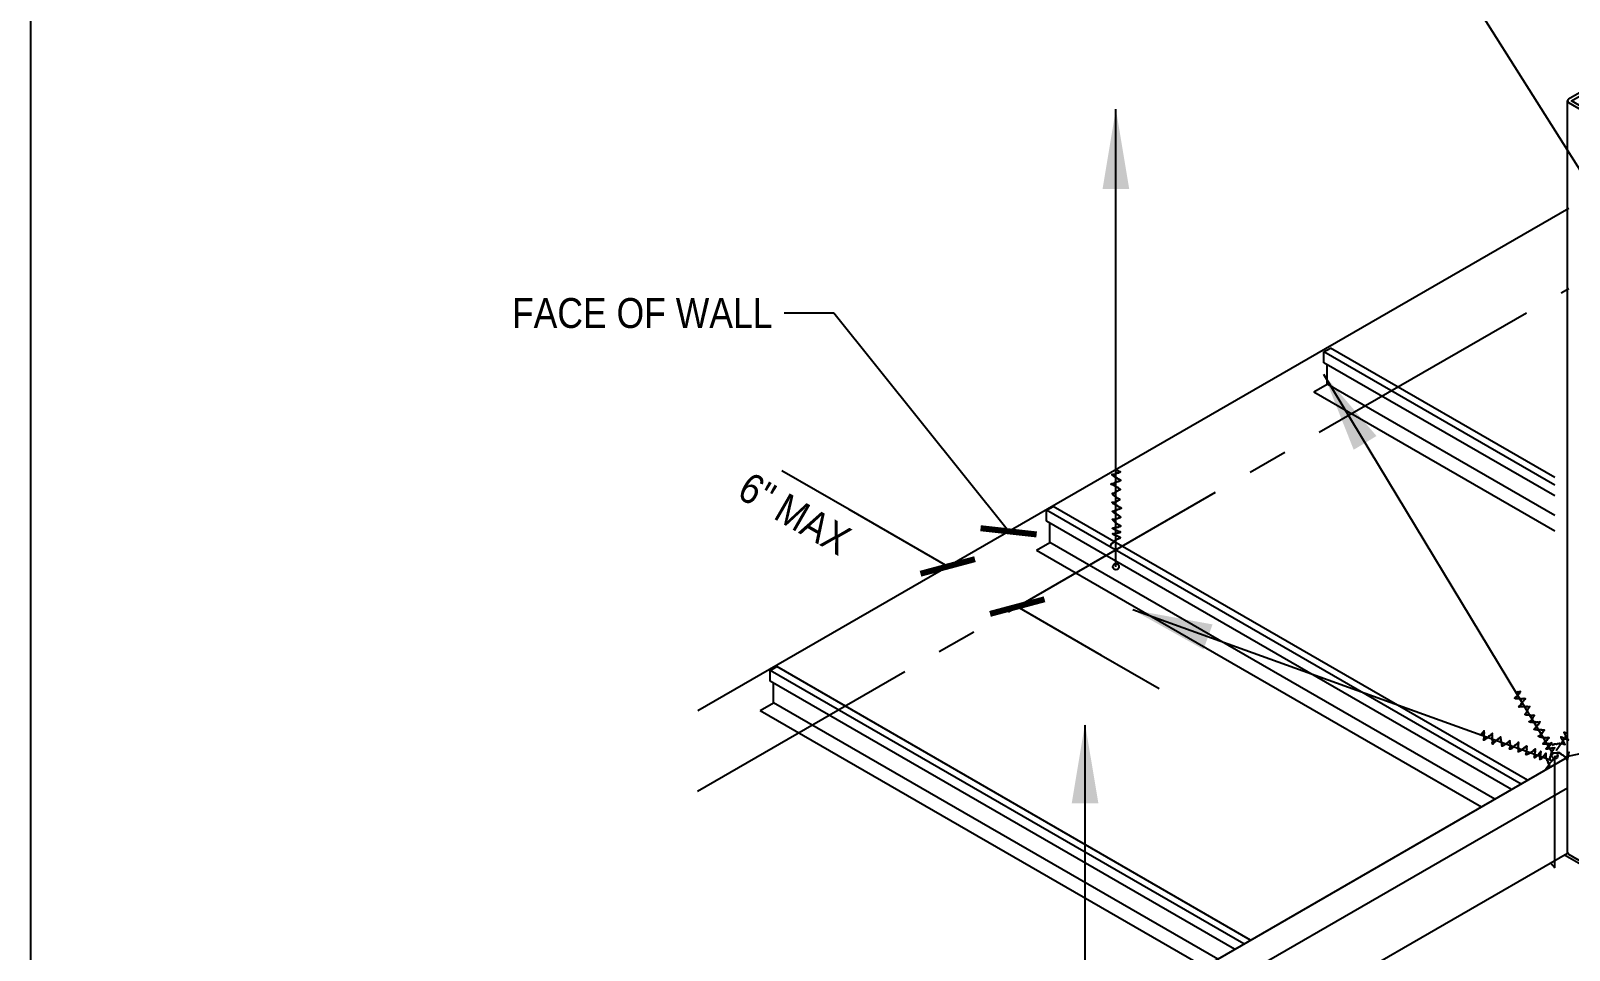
# Model space of a CAD drawing. Header units: inches. Extents: x -16404 to 14624, y -1591 to 16152.
# Drawn here: x -15798.3 to -15682.6, y 1997.5 to 2066.7 of the extents above; entities that cross this region are included whole.
import ezdxf

# ---------------------------------------------------------------- set-up
doc = ezdxf.new("R2010")
doc.units = ezdxf.units.IN
doc.header["$LTSCALE"] = 24
doc.header["$MEASUREMENT"] = 0
doc.linetypes.add('CENTER2', pattern=[1.125, 0.75, -0.125, 0.125, -0.125])
doc.layers.get('0').update_dxf_attribs({"linetype": 'CONTINUOUS'})
for name, color, linetype in [('S-ANNO-DIMS', 2, 'CONTINUOUS'), ('S-ANNO-NOTE', 4, 'CONTINUOUS'), ('S-ARCH', 1, 'CONTINUOUS'), ('S-GRID', 1, 'CENTER2')]:
    doc.layers.add(name, color=color, linetype=linetype)
doc.layers.add('S-ANNO-GRID-NONPLOT', color=251, linetype='CONTINUOUS', plot=False)
doc.styles.add('Arial', font='arial.ttf', dxfattribs={"width": 0.85})
doc.dimstyles.new('DIM-24', dxfattribs={"dimscale": 24, "dimtxt": 0.09375, "dimasz": 0.109375, "dimexe": 0.0625, "dimexo": 0.0625, "dimgap": 0.0625, "dimtad": 1, "dimdec": 4, "dimzin": 11, "dimdsep": 46, "dimlunit": 4, "dimtxsty": 'Arial', "dimblk": 'ARCHTICK', "dimcen": 0.125, "dimclrd": 256, "dimclre": 256, "dimclrt": 4, "dimadec": 0, "dimazin": 0, "dimtfac": 0.75, "dimtdec": 4, "dimtofl": 0, "dimtmove": 0, "dimatfit": 3, "dimldrblk": 'ARCHTICK', "dimfxl": 1, "dimfrac": 1, "dimtolj": 1, "dimtzin": 11, "dimarcsym": 0})

# ---------------------------------------------------------------- blocks, each defined once
blk = doc.blocks.new('ST-ARROW')
blk.add_solid([(-1, -0.167), (-1, 0.167), (0, 0)])
blk = doc.blocks.new('_ARCHTICK')
at = {"color": 0, "linetype": 'ByBlock', "const_width": 0.15}
blk.add_lwpolyline([(-0.5, -0.5), (0.5, 0.5)], dxfattribs=at)

msp = doc.modelspace()

# ---------------------------------------------------------------- linework, layer by layer
at = {"layer": 'S-ANNO-GRID-NONPLOT'}
msp.add_lwpolyline([(-13183.31796, 600), (-15798.26811, 600), (-15798.26811, 2160), (-13183.31796, 2160)], close=True, dxfattribs=at)
at = {"layer": 'S-ARCH', "color": 2}
for p, q in [((-15716.66457, 2026.34302), (-15716.66457, 2060.77546)), ((-15683.75987, 2012.21283), (-15701.02499, 2040.79865)), ((-15683.85019, 2011.74157), (-15715.38177, 2023.09439)), ((-15682.91462, 2012.04822), (-15649.14173, 2019.1801)), ((-15718.98462, 1983.37922), (-15718.98462, 2014.43092)), ((-15683.56444, 2012.52338), (-15682.7011, 2013.73768)), ((-15683.65541, 2003.69281), (-15683.65541, 2012.11733))]:
    msp.add_line(p, q, dxfattribs=at)
at = {"layer": 'S-ARCH'}
for p, q in [((-15682.7011, 2004.84929), (-15682.7011, 2061.39209)), ((-15748.09578, 2015.52086), (-15682.60584, 2053.33149)), ((-15701.02204, 2042.50698), (-15700.52204, 2042.79565)), ((-15701.02204, 2041.69448), (-15701.02204, 2042.50698)), ((-15683.65541, 2032.48035), (-15701.02204, 2042.50698)), ((-15683.65541, 2033.0577), (-15700.52204, 2042.79565)), ((-15683.65541, 2031.66785), (-15701.02204, 2041.69448)), ((-15700.77204, 2040.08433), (-15700.77204, 2041.55014)), ((-15701.77204, 2039.50698), (-15700.77204, 2040.08433)), ((-15683.65541, 2030.20203), (-15700.77204, 2040.08433)), ((-15701.77204, 2039.50698), (-15683.65541, 2029.04733)), ((-15721.87425, 2030.59347), (-15721.37425, 2030.88214)), ((-15686.19886, 2009.99627), (-15721.87425, 2030.59347)), ((-15721.87425, 2029.78097), (-15721.87425, 2030.59347)), ((-15685.69886, 2010.28494), (-15721.37425, 2030.88214)), ((-15686.9025, 2009.59002), (-15721.87425, 2029.78097)), ((-15721.62425, 2028.17082), (-15721.62425, 2029.63663)), ((-15722.62425, 2027.59347), (-15721.62425, 2028.17082)), ((-15688.17193, 2008.85711), (-15721.62425, 2028.17082)), ((-15722.62425, 2027.59347), (-15689.17193, 2008.27976)), ((-15742.66457, 2018.53869), (-15742.16457, 2018.82736)), ((-15742.66457, 2017.72619), (-15742.66457, 2018.53869)), ((-15707.03376, 1997.96723), (-15742.66457, 2018.53869)), ((-15707.73741, 1997.56098), (-15742.66457, 2017.72619)), ((-15706.53376, 1998.25591), (-15742.16457, 2018.82736)), ((-15742.41457, 2016.11604), (-15742.41457, 2017.58185)), ((-15743.41457, 2015.53869), (-15742.41457, 2016.11604)), ((-15743.41457, 2015.53869), (-15710.00684, 1996.25073)), ((-15709.00684, 1996.82808), (-15742.41457, 2016.11604)), ((-15750.54018, 1972.84879), (-15682.7011, 2012.0157)), ((-15748.69988, 1971.61554), (-15682.7011, 2009.71995)), ((-15748.80813, 1966.63228), (-15682.7011, 2004.7992)), ((-15682.92226, 2004.67151), (-15647.2694, 1984.08732)), ((-15682.62893, 2004.72429), (-15680.46386, 2003.47429))]:
    msp.add_line(p, q, dxfattribs=at)
msp.add_lwpolyline([(-15682.62893, 2061.51709, 0.577350269), (-15682.62893, 2061.26709), (-15680.46386, 2060.01709, 0.267949192), (-15680.03085, 2060.01709), (-15679.38133, 2060.39209), (-15679.59784, 2060.51709), (-15680.24736, 2060.14209), (-15682.41242, 2061.39209), (-15676.78326, 2064.64209), (-15674.61819, 2063.39209), (-15675.26771, 2063.01709), (-15675.05121, 2062.89209), (-15674.40169, 2063.26709, 0.577350269), (-15674.40169, 2063.51709), (-15676.56675, 2064.76709, 0.267949192), (-15676.99976, 2064.76709)], format="xyb", close=True, dxfattribs=at)
at = {"layer": 'S-ARCH', "color": 2}
for points in [[(-15717.08031, 2027.92482), (-15717.08031, 2027.95009), (-15717.05503, 2027.95009), (-15717.05503, 2028.00065), (-15717.02975, 2028.00065), (-15717.02975, 2028.07647), (-15716.97919, 2028.07647), (-15716.97919, 2028.12702), (-15716.92862, 2028.12702), (-15716.92862, 2028.1523), (-15716.87806, 2028.1523), (-15716.87806, 2028.17757), (-15716.85278, 2028.17757), (-15716.85278, 2028.22812), (-15716.8275, 2028.22812), (-15716.8275, 2028.2534), (-15716.80222, 2028.2534), (-15716.80222, 2028.27867), (-15716.77694, 2028.27867), (-15716.77694, 2028.30395), (-15716.75166, 2028.30395), (-15716.75166, 2028.32922), (-15716.72638, 2028.32922), (-15716.72638, 2028.3545), (-15716.67581, 2028.3545), (-15716.67581, 2028.37977), (-15716.65053, 2028.37977), (-15716.65053, 2028.40505), (-15716.59997, 2028.40505), (-15716.59997, 2028.43032), (-15716.54941, 2028.43032), (-15716.54941, 2028.4556), (-15716.47356, 2028.4556), (-15716.47356, 2028.48087), (-15716.423, 2028.48087), (-15716.423, 2028.50615), (-15716.34716, 2028.50615), (-15716.34716, 2028.53142), (-15716.32188, 2028.53142), (-15716.37244, 2028.53142), (-15716.37244, 2028.5567), (-15716.423, 2028.5567), (-15716.423, 2028.58197), (-15716.47356, 2028.58197), (-15716.47356, 2028.60725), (-15716.52413, 2028.60725), (-15716.52413, 2028.63252), (-15716.62525, 2028.63252), (-15716.62525, 2028.6578), (-15716.65053, 2028.6578), (-15716.65053, 2028.68307), (-15716.72638, 2028.68307), (-15716.72638, 2028.70835), (-15716.77694, 2028.70835), (-15716.77694, 2028.73362), (-15716.85278, 2028.73362), (-15716.85278, 2028.7589), (-15716.87806, 2028.7589), (-15716.87806, 2028.78418), (-15716.90334, 2028.78418), (-15716.90334, 2028.80945), (-15716.92862, 2028.80945), (-15716.8275, 2028.80945), (-15716.8275, 2028.83472), (-15716.70109, 2028.83472), (-15716.70109, 2028.86), (-15716.54941, 2028.86), (-15716.54941, 2028.88528), (-15716.47356, 2028.88528), (-15716.47356, 2028.91055), (-15716.34716, 2028.91055), (-15716.34716, 2028.93582), (-15716.32188, 2028.93582), (-15716.32188, 2028.9611), (-15716.423, 2028.9611), (-15716.423, 2028.98638), (-15716.49885, 2028.98638), (-15716.49885, 2029.01165), (-15716.52413, 2029.01165), (-15716.52413, 2029.03693), (-15716.67581, 2029.03693), (-15716.67581, 2029.11275), (-15716.75166, 2029.11275), (-15716.75166, 2029.13803), (-15716.80222, 2029.13803), (-15716.80222, 2029.1633), (-15716.85278, 2029.1633), (-15716.85278, 2029.18858), (-15716.87806, 2029.18858), (-15716.87806, 2029.21385), (-15716.92862, 2029.21385), (-15716.92862, 2029.23913), (-15716.87806, 2029.23913), (-15716.87806, 2029.2644), (-15716.77694, 2029.2644), (-15716.77694, 2029.28968), (-15716.72638, 2029.28968), (-15716.72638, 2029.31495), (-15716.47356, 2029.31495), (-15716.47356, 2029.3655), (-15716.34716, 2029.3655), (-15716.34716, 2029.39078), (-15716.2966, 2029.39078), (-15716.2966, 2029.41605), (-15716.34716, 2029.41605), (-15716.34716, 2029.44133), (-15716.39772, 2029.44133), (-15716.39772, 2029.4666), (-15716.423, 2029.4666), (-15716.423, 2029.49188), (-15716.49885, 2029.49188), (-15716.49885, 2029.51715), (-15716.52413, 2029.51715), (-15716.52413, 2029.54243), (-15716.57469, 2029.54243), (-15716.57469, 2029.5677), (-15716.59997, 2029.5677), (-15716.59997, 2029.59298), (-15716.62525, 2029.59298), (-15716.62525, 2029.61825), (-15716.67581, 2029.61825), (-15716.67581, 2029.66881), (-15716.72638, 2029.66881), (-15716.72638, 2029.69408), (-15716.75166, 2029.69408), (-15716.75166, 2029.71935), (-15716.77694, 2029.71935), (-15716.77694, 2029.76991), (-15716.8275, 2029.76991), (-15716.8275, 2029.79518), (-15716.85278, 2029.79518), (-15716.85278, 2029.82046), (-15716.87806, 2029.82046), (-15716.87806, 2029.87101), (-15716.90334, 2029.87101), (-15716.90334, 2029.89628), (-15716.92862, 2029.89628), (-15716.92862, 2029.92156), (-15716.67581, 2029.92156), (-15716.67581, 2029.94683), (-15716.62525, 2029.94683), (-15716.62525, 2029.97211), (-15716.52413, 2029.97211), (-15716.52413, 2029.99738), (-15716.47356, 2029.99738), (-15716.47356, 2030.02266), (-15716.39772, 2030.02266), (-15716.39772, 2030.04793), (-15716.32188, 2030.04793), (-15716.32188, 2030.07321), (-15716.2966, 2030.07321), (-15716.32188, 2030.07321), (-15716.32188, 2030.09848), (-15716.34716, 2030.09848), (-15716.34716, 2030.12376), (-15716.37244, 2030.12376), (-15716.37244, 2030.14903), (-15716.423, 2030.14903), (-15716.423, 2030.17431), (-15716.47356, 2030.17431), (-15716.47356, 2030.22486), (-15716.52413, 2030.22486), (-15716.52413, 2030.25013), (-15716.59997, 2030.25013), (-15716.59997, 2030.30068), (-15716.67581, 2030.30068), (-15716.67581, 2030.32596), (-15716.70109, 2030.32596), (-15716.70109, 2030.35123), (-15716.75166, 2030.35123), (-15716.75166, 2030.40178), (-15716.8275, 2030.40178), (-15716.8275, 2030.45234), (-15716.87806, 2030.45234), (-15716.87806, 2030.50289), (-15716.92862, 2030.50289), (-15716.92862, 2030.52816), (-15716.8275, 2030.52816), (-15716.8275, 2030.55344), (-15716.77694, 2030.55344), (-15716.77694, 2030.57871), (-15716.67581, 2030.57871), (-15716.67581, 2030.60399), (-15716.62525, 2030.60399), (-15716.62525, 2030.62926), (-15716.57469, 2030.62926), (-15716.57469, 2030.65454), (-15716.52413, 2030.65454), (-15716.52413, 2030.67981), (-15716.423, 2030.67981), (-15716.423, 2030.70509), (-15716.34716, 2030.70509), (-15716.34716, 2030.73036), (-15716.32188, 2030.73036), (-15716.32188, 2030.75564), (-15716.24604, 2030.75564), (-15716.27132, 2030.75564), (-15716.27132, 2030.78091), (-15716.32188, 2030.78091), (-15716.32188, 2030.80619), (-15716.39772, 2030.80619), (-15716.39772, 2030.83146), (-15716.423, 2030.83146), (-15716.423, 2030.85674), (-15716.47356, 2030.85674), (-15716.47356, 2030.88201), (-15716.52413, 2030.88201), (-15716.52413, 2030.93256), (-15716.57469, 2030.93256), (-15716.57469, 2030.95784), (-15716.62525, 2030.95784), (-15716.62525, 2030.98311), (-15716.70109, 2030.98311), (-15716.70109, 2031.00839), (-15716.72638, 2031.00839), (-15716.72638, 2031.03366), (-15716.77694, 2031.03366), (-15716.77694, 2031.05894), (-15716.80222, 2031.05894), (-15716.80222, 2031.08421), (-15716.87806, 2031.08421), (-15716.87806, 2031.13476), (-15716.90334, 2031.13476), (-15716.90334, 2031.16004), (-15716.92862, 2031.16004), (-15716.92862, 2031.18532), (-15716.9539, 2031.18532), (-15716.9539, 2031.21059), (-15716.67581, 2031.21059), (-15716.67581, 2031.23586), (-15716.65053, 2031.23586), (-15716.65053, 2031.26114), (-15716.59997, 2031.26114), (-15716.59997, 2031.28642), (-15716.57469, 2031.28642), (-15716.57469, 2031.31169), (-15716.52413, 2031.31169), (-15716.52413, 2031.33697), (-15716.47356, 2031.33697), (-15716.47356, 2031.36224), (-15716.44828, 2031.36224), (-15716.44828, 2031.38752), (-15716.37244, 2031.38752), (-15716.37244, 2031.43807), (-15716.44828, 2031.43807), (-15716.44828, 2031.46334), (-15716.47356, 2031.46334), (-15716.47356, 2031.48862), (-15716.54941, 2031.48862), (-15716.54941, 2031.51389), (-15716.57469, 2031.51389), (-15716.57469, 2031.53917), (-15716.62525, 2031.53917), (-15716.62525, 2031.58972), (-15716.67581, 2031.58972), (-15716.67581, 2031.61499), (-15716.70109, 2031.61499), (-15716.70109, 2031.64027), (-15716.72638, 2031.64027), (-15716.72638, 2031.66554), (-15716.77694, 2031.66554), (-15716.77694, 2031.69082), (-15716.80222, 2031.69082), (-15716.80222, 2031.71609), (-15716.85278, 2031.71609), (-15716.85278, 2031.74137), (-15716.87806, 2031.74137), (-15716.87806, 2031.79192), (-15716.92862, 2031.79192), (-15716.92862, 2031.84247), (-15716.9539, 2031.84247), (-15716.87806, 2031.84247), (-15716.87806, 2031.86774), (-15716.80222, 2031.86774), (-15716.80222, 2031.89302), (-15716.77694, 2031.89302), (-15716.77694, 2031.91829), (-15716.72638, 2031.91829), (-15716.72638, 2031.94357), (-15716.67581, 2031.94357), (-15716.67581, 2031.96885), (-15716.62525, 2031.96885), (-15716.62525, 2031.99412), (-15716.59997, 2031.99412), (-15716.59997, 2032.01939), (-15716.57469, 2032.01939), (-15716.57469, 2032.04467), (-15716.52413, 2032.04467), (-15716.52413, 2032.06995), (-15716.47356, 2032.06995), (-15716.47356, 2032.09522), (-15716.44828, 2032.09522), (-15716.44828, 2032.1205), (-15716.37244, 2032.1205), (-15716.37244, 2032.14577), (-15716.32188, 2032.14577), (-15716.34716, 2032.14577), (-15716.34716, 2032.17105), (-15716.423, 2032.17105), (-15716.423, 2032.2216), (-15716.47356, 2032.2216), (-15716.47356, 2032.24687), (-15716.49885, 2032.24687), (-15716.49885, 2032.29742), (-15716.57469, 2032.29742), (-15716.57469, 2032.3227), (-15716.62525, 2032.3227), (-15716.62525, 2032.34797), (-15716.67581, 2032.34797), (-15716.67581, 2032.39852), (-15716.75166, 2032.39852), (-15716.75166, 2032.4238), (-15716.80222, 2032.4238), (-15716.80222, 2032.44907), (-15716.8275, 2032.44907), (-15716.8275, 2032.47435), (-15716.87806, 2032.47435), (-15716.87806, 2032.49962), (-15716.9539, 2032.49962), (-15716.9539, 2032.5249), (-15717.02975, 2032.5249), (-15717.02975, 2032.57545), (-15716.97919, 2032.57545), (-15716.97919, 2032.60072), (-15716.77694, 2032.60072), (-15716.77694, 2032.67655), (-15716.72638, 2032.67655), (-15716.72638, 2032.70182), (-15716.70109, 2032.70182), (-15716.70109, 2032.7271), (-15716.57469, 2032.7271), (-15716.57469, 2032.75238), (-15716.47356, 2032.75238), (-15716.47356, 2032.77765), (-15716.39772, 2032.77765), (-15716.39772, 2032.80292), (-15716.37244, 2032.80292), (-15716.37244, 2032.8282), (-15716.2966, 2032.8282), (-15716.2966, 2032.85348), (-15716.37244, 2032.85348), (-15716.37244, 2032.90402), (-15716.44828, 2032.90402), (-15716.44828, 2032.9293), (-15716.49885, 2032.9293), (-15716.49885, 2032.95458), (-15716.54941, 2032.95458), (-15716.54941, 2033.00513), (-15716.59997, 2033.00513), (-15716.59997, 2033.0304), (-15716.67581, 2033.0304), (-15716.67581, 2033.05568), (-15716.70109, 2033.05568), (-15716.70109, 2033.08095), (-15716.75166, 2033.08095), (-15716.75166, 2033.10623), (-15716.77694, 2033.10623), (-15716.77694, 2033.1315), (-15716.8275, 2033.1315), (-15716.8275, 2033.18205), (-15716.87806, 2033.18205), (-15716.87806, 2033.20733), (-15716.92862, 2033.20733), (-15716.92862, 2033.2326), (-15716.9539, 2033.2326), (-15716.9539, 2033.28315), (-15716.97919, 2033.28315), (-15716.87806, 2033.28315), (-15716.87806, 2033.30843), (-15716.72638, 2033.30843), (-15716.72638, 2033.3337), (-15716.70109, 2033.3337), (-15716.70109, 2033.35898), (-15716.65053, 2033.35898), (-15716.65053, 2033.38425), (-15716.57469, 2033.38425), (-15716.57469, 2033.40953), (-15716.44828, 2033.40953), (-15716.44828, 2033.4348), (-15716.423, 2033.4348), (-15716.423, 2033.46008), (-15716.34716, 2033.46008), (-15716.34716, 2033.48535), (-15716.32188, 2033.48535), (-15716.39772, 2033.48535), (-15716.39772, 2033.51063), (-15716.44828, 2033.51063), (-15716.44828, 2033.5359), (-15716.49885, 2033.5359), (-15716.49885, 2033.56118), (-15716.65053, 2033.56118), (-15716.65053, 2033.63701), (-15716.66457, 2033.63701)], [(-15684.00349, 2011.81047), (-15684.01656, 2011.8321), (-15683.99492, 2011.84517), (-15684.02105, 2011.88844), (-15683.99941, 2011.90151), (-15684.03861, 2011.96642), (-15683.99533, 2011.99256), (-15684.02147, 2012.03583), (-15683.97819, 2012.06197), (-15683.99125, 2012.0836), (-15683.94797, 2012.10974), (-15683.96104, 2012.13138), (-15683.9394, 2012.14445), (-15683.96553, 2012.18772), (-15683.94389, 2012.20079), (-15683.95696, 2012.22243), (-15683.93532, 2012.2355), (-15683.94839, 2012.25713), (-15683.92675, 2012.2702), (-15683.93981, 2012.29184), (-15683.91817, 2012.30491), (-15683.93124, 2012.32654), (-15683.9096, 2012.33961), (-15683.92267, 2012.36125), (-15683.87939, 2012.38739), (-15683.89246, 2012.40902), (-15683.87082, 2012.42209), (-15683.88388, 2012.44373), (-15683.8406, 2012.46987), (-15683.85367, 2012.4915), (-15683.81039, 2012.51764), (-15683.82345, 2012.53928), (-15683.75853, 2012.57849), (-15683.7716, 2012.60013), (-15683.72832, 2012.62627), (-15683.74139, 2012.6479), (-15683.67647, 2012.68711), (-15683.68953, 2012.70875), (-15683.66789, 2012.72182), (-15683.71117, 2012.69568), (-15683.72424, 2012.71731), (-15683.76752, 2012.69117), (-15683.78059, 2012.71281), (-15683.82387, 2012.68667), (-15683.83694, 2012.7083), (-15683.88022, 2012.68216), (-15683.89329, 2012.7038), (-15683.97985, 2012.65152), (-15683.99291, 2012.67315), (-15684.01455, 2012.66008), (-15684.02762, 2012.68172), (-15684.09254, 2012.64251), (-15684.10561, 2012.66414), (-15684.14889, 2012.638), (-15684.16196, 2012.65964), (-15684.22688, 2012.62043), (-15684.23994, 2012.64206), (-15684.26158, 2012.62899), (-15684.27465, 2012.65063), (-15684.29629, 2012.63756), (-15684.30936, 2012.65919), (-15684.331, 2012.64612), (-15684.24444, 2012.6984), (-15684.25751, 2012.72004), (-15684.1493, 2012.78539), (-15684.16237, 2012.80702), (-15684.03253, 2012.88544), (-15684.0456, 2012.90708), (-15683.98068, 2012.94629), (-15683.99374, 2012.96792), (-15683.88554, 2013.03328), (-15683.89861, 2013.05491), (-15683.87697, 2013.06798), (-15683.89003, 2013.08962), (-15683.9766, 2013.03734), (-15683.98966, 2013.05897), (-15684.05458, 2013.01976), (-15684.06765, 2013.0414), (-15684.08929, 2013.02832), (-15684.10236, 2013.04996), (-15684.2322, 2012.97154), (-15684.2714, 2013.03645), (-15684.33632, 2012.99723), (-15684.34939, 2013.01887), (-15684.39267, 2012.99273), (-15684.40574, 2013.01437), (-15684.44902, 2012.98823), (-15684.46209, 2013.00986), (-15684.48373, 2012.99679), (-15684.49679, 2013.01842), (-15684.54007, 2012.99228), (-15684.55314, 2013.01392), (-15684.50986, 2013.04006), (-15684.52293, 2013.0617), (-15684.43637, 2013.11398), (-15684.44943, 2013.13561), (-15684.40615, 2013.16175), (-15684.41922, 2013.18339), (-15684.20282, 2013.31409), (-15684.22895, 2013.35736), (-15684.12075, 2013.42271), (-15684.13382, 2013.44435), (-15684.09054, 2013.47049), (-15684.1036, 2013.49212), (-15684.14688, 2013.46598), (-15684.15995, 2013.48762), (-15684.20323, 2013.46148), (-15684.2163, 2013.48311), (-15684.23794, 2013.47004), (-15684.25101, 2013.49168), (-15684.31593, 2013.45247), (-15684.32899, 2013.4741), (-15684.35063, 2013.46103), (-15684.3637, 2013.48267), (-15684.40698, 2013.45653), (-15684.42005, 2013.47816), (-15684.44169, 2013.46509), (-15684.45476, 2013.48673), (-15684.4764, 2013.47365), (-15684.48946, 2013.49529), (-15684.53274, 2013.46915), (-15684.55888, 2013.51242), (-15684.60216, 2013.48628), (-15684.61523, 2013.50791), (-15684.63687, 2013.49484), (-15684.64993, 2013.51648), (-15684.67157, 2013.50341), (-15684.69771, 2013.54668), (-15684.74099, 2013.52054), (-15684.75406, 2013.54218), (-15684.7757, 2013.52911), (-15684.78876, 2013.55074), (-15684.8104, 2013.53767), (-15684.83654, 2013.58094), (-15684.85818, 2013.56787), (-15684.87124, 2013.58951), (-15684.89289, 2013.57644), (-15684.90595, 2013.59807), (-15684.68955, 2013.72877), (-15684.70262, 2013.75041), (-15684.65934, 2013.77655), (-15684.6724, 2013.79818), (-15684.58584, 2013.85046), (-15684.59891, 2013.8721), (-15684.55563, 2013.89824), (-15684.5687, 2013.91988), (-15684.50378, 2013.95909), (-15684.51684, 2013.98072), (-15684.45192, 2014.01993), (-15684.46499, 2014.04157), (-15684.44335, 2014.05464), (-15684.46499, 2014.04157), (-15684.47805, 2014.0632), (-15684.4997, 2014.05013), (-15684.51276, 2014.07177), (-15684.5344, 2014.0587), (-15684.54747, 2014.08033), (-15684.59075, 2014.05419), (-15684.60382, 2014.07583), (-15684.6471, 2014.04969), (-15684.67323, 2014.09296), (-15684.71652, 2014.06682), (-15684.72958, 2014.08845), (-15684.7945, 2014.04924), (-15684.82064, 2014.09251), (-15684.88556, 2014.0533), (-15684.89862, 2014.07494), (-15684.92026, 2014.06187), (-15684.93333, 2014.0835), (-15684.97661, 2014.05736), (-15685.00275, 2014.10063), (-15685.06767, 2014.06142), (-15685.0938, 2014.10469), (-15685.13708, 2014.07855), (-15685.16322, 2014.12182), (-15685.2065, 2014.09568), (-15685.21957, 2014.11732), (-15685.133, 2014.1696), (-15685.14607, 2014.19123), (-15685.10279, 2014.21737), (-15685.11586, 2014.23901), (-15685.0293, 2014.29129), (-15685.04236, 2014.31293), (-15684.99908, 2014.33907), (-15685.01215, 2014.3607), (-15684.96887, 2014.38684), (-15684.98194, 2014.40848), (-15684.93866, 2014.43462), (-15684.95172, 2014.45625), (-15684.86516, 2014.50853), (-15684.87823, 2014.53017), (-15684.81331, 2014.56938), (-15684.82638, 2014.59101), (-15684.80473, 2014.60408), (-15684.8178, 2014.62572), (-15684.75288, 2014.66493), (-15684.77452, 2014.65186), (-15684.78759, 2014.67349), (-15684.83087, 2014.64735), (-15684.84394, 2014.66899), (-15684.90886, 2014.62978), (-15684.92192, 2014.65141), (-15684.94357, 2014.63834), (-15684.95663, 2014.65998), (-15684.99991, 2014.63384), (-15685.01298, 2014.65547), (-15685.05626, 2014.62933), (-15685.0824, 2014.6726), (-15685.12567, 2014.64646), (-15685.13874, 2014.6681), (-15685.18202, 2014.64196), (-15685.19509, 2014.66359), (-15685.26001, 2014.62438), (-15685.27308, 2014.64602), (-15685.29472, 2014.63295), (-15685.30779, 2014.65458), (-15685.35107, 2014.62844), (-15685.36413, 2014.65008), (-15685.38577, 2014.63701), (-15685.39884, 2014.65864), (-15685.46376, 2014.61943), (-15685.48989, 2014.6627), (-15685.51153, 2014.64963), (-15685.5246, 2014.67127), (-15685.54624, 2014.6582), (-15685.55931, 2014.67983), (-15685.58095, 2014.66676), (-15685.59402, 2014.6884), (-15685.35597, 2014.83217), (-15685.36904, 2014.85381), (-15685.3474, 2014.86688), (-15685.36047, 2014.88851), (-15685.31719, 2014.91465), (-15685.33025, 2014.93629), (-15685.30861, 2014.94936), (-15685.32168, 2014.97099), (-15685.2784, 2014.99713), (-15685.29147, 2015.01877), (-15685.24819, 2015.04491), (-15685.26125, 2015.06654), (-15685.23961, 2015.07961), (-15685.25268, 2015.10125), (-15685.18776, 2015.14046), (-15685.2139, 2015.18373), (-15685.27882, 2015.14452), (-15685.29188, 2015.16615), (-15685.31352, 2015.15308), (-15685.32659, 2015.17472), (-15685.39151, 2015.13551), (-15685.40458, 2015.15714), (-15685.42622, 2015.14407), (-15685.43929, 2015.16571), (-15685.48257, 2015.13957), (-15685.5087, 2015.18284), (-15685.55198, 2015.1567), (-15685.56505, 2015.17833), (-15685.58669, 2015.16526), (-15685.59976, 2015.1869), (-15685.6214, 2015.17383), (-15685.63446, 2015.19546), (-15685.67774, 2015.16932), (-15685.69081, 2015.19096), (-15685.71245, 2015.17789), (-15685.72552, 2015.19952), (-15685.7688, 2015.17338), (-15685.78187, 2015.19502), (-15685.80351, 2015.18195), (-15685.82964, 2015.22522), (-15685.87292, 2015.19908), (-15685.89906, 2015.24235), (-15685.9207, 2015.22928), (-15685.85577, 2015.26849), (-15685.86884, 2015.29013), (-15685.80392, 2015.32934), (-15685.81699, 2015.35097), (-15685.79535, 2015.36404), (-15685.80841, 2015.38568), (-15685.76514, 2015.41182), (-15685.7782, 2015.43345), (-15685.73492, 2015.45959), (-15685.74799, 2015.48123), (-15685.70471, 2015.50737), (-15685.71778, 2015.529), (-15685.69613, 2015.54207), (-15685.7092, 2015.56371), (-15685.68756, 2015.57678), (-15685.70063, 2015.59841), (-15685.65735, 2015.62455), (-15685.67042, 2015.64619), (-15685.62714, 2015.67233), (-15685.6402, 2015.69397), (-15685.61856, 2015.70704), (-15685.63163, 2015.72867), (-15685.56671, 2015.76788), (-15685.57977, 2015.78952), (-15685.53649, 2015.81566), (-15685.55813, 2015.80259), (-15685.5712, 2015.82422), (-15685.63612, 2015.78501), (-15685.66226, 2015.82828), (-15685.70554, 2015.80214), (-15685.7186, 2015.82378), (-15685.74024, 2015.81071), (-15685.76638, 2015.85398), (-15685.8313, 2015.81477), (-15685.84437, 2015.8364), (-15685.88765, 2015.81026), (-15685.90072, 2015.8319), (-15685.944, 2015.80576), (-15685.97013, 2015.84903), (-15686.03505, 2015.80982), (-15686.04812, 2015.83145), (-15686.0914, 2015.80531), (-15686.10447, 2015.82695), (-15686.12611, 2015.81388), (-15686.13917, 2015.83551), (-15686.18245, 2015.80937), (-15686.19552, 2015.83101), (-15686.26044, 2015.7918), (-15686.27351, 2015.81343), (-15686.33843, 2015.77422), (-15686.36456, 2015.81749), (-15686.32128, 2015.84363), (-15686.33435, 2015.86527), (-15686.16123, 2015.96983), (-15686.20043, 2016.03473), (-15686.15715, 2016.06087), (-15686.17022, 2016.08251), (-15686.14857, 2016.09558), (-15686.16164, 2016.11721), (-15686.05344, 2016.18256), (-15686.06651, 2016.2042), (-15685.97995, 2016.25648), (-15685.99301, 2016.27812), (-15685.92809, 2016.31733), (-15685.94116, 2016.33896), (-15685.91952, 2016.35203), (-15685.93259, 2016.37367), (-15685.86767, 2016.41288), (-15685.88073, 2016.43451), (-15685.94566, 2016.3953), (-15685.97179, 2016.43857), (-15686.03671, 2016.39936), (-15686.04978, 2016.421), (-15686.09306, 2016.39486), (-15686.10612, 2016.41649), (-15686.14941, 2016.39035), (-15686.17554, 2016.43362), (-15686.21882, 2016.40748), (-15686.23189, 2016.42912), (-15686.29681, 2016.38991), (-15686.30988, 2016.41154), (-15686.33152, 2016.39847), (-15686.34458, 2016.42011), (-15686.38786, 2016.39397), (-15686.40093, 2016.4156), (-15686.42257, 2016.40253), (-15686.43564, 2016.42417), (-15686.47892, 2016.39803), (-15686.50505, 2016.4413), (-15686.54833, 2016.41516), (-15686.5614, 2016.43679), (-15686.60468, 2016.41065), (-15686.61775, 2016.43229), (-15686.63939, 2016.41922), (-15686.66552, 2016.46249), (-15686.68716, 2016.44942), (-15686.6006, 2016.5017), (-15686.61367, 2016.52333), (-15686.48383, 2016.60175), (-15686.4969, 2016.62339), (-15686.47525, 2016.63646), (-15686.48832, 2016.6581), (-15686.44504, 2016.68424), (-15686.45811, 2016.70587), (-15686.39319, 2016.74508), (-15686.40625, 2016.76672), (-15686.29805, 2016.83207), (-15686.31112, 2016.8537), (-15686.28948, 2016.86677), (-15686.30255, 2016.88841), (-15686.23763, 2016.92762), (-15686.25069, 2016.94925), (-15686.22905, 2016.96232), (-15686.29397, 2016.92311), (-15686.30704, 2016.94475), (-15686.35032, 2016.91861), (-15686.36339, 2016.94024), (-15686.40667, 2016.9141), (-15686.41974, 2016.93574), (-15686.54958, 2016.85732), (-15686.58878, 2016.92222), (-15686.6008, 2016.91496)], [(-15684.0074, 2011.38949), (-15684.03118, 2011.39805), (-15684.02262, 2011.42184), (-15684.07018, 2011.43896), (-15684.06162, 2011.46275), (-15684.13296, 2011.48844), (-15684.11583, 2011.53601), (-15684.16339, 2011.55313), (-15684.14627, 2011.6007), (-15684.17005, 2011.60927), (-15684.15292, 2011.65684), (-15684.1767, 2011.6654), (-15684.16813, 2011.68919), (-15684.2157, 2011.70631), (-15684.20713, 2011.7301), (-15684.23091, 2011.73866), (-15684.22235, 2011.76245), (-15684.24613, 2011.77101), (-15684.23757, 2011.7948), (-15684.26135, 2011.80336), (-15684.25278, 2011.82714), (-15684.27656, 2011.83571), (-15684.268, 2011.85949), (-15684.29178, 2011.86805), (-15684.27465, 2011.91563), (-15684.29843, 2011.92419), (-15684.28987, 2011.94798), (-15684.31365, 2011.95654), (-15684.29652, 2012.00411), (-15684.3203, 2012.01267), (-15684.30317, 2012.06024), (-15684.32695, 2012.06881), (-15684.30126, 2012.14017), (-15684.32504, 2012.14873), (-15684.30791, 2012.1963), (-15684.33169, 2012.20486), (-15684.306, 2012.27622), (-15684.32978, 2012.28478), (-15684.32122, 2012.30857), (-15684.33834, 2012.261), (-15684.36212, 2012.26956), (-15684.37925, 2012.22199), (-15684.40304, 2012.23055), (-15684.42016, 2012.18298), (-15684.44394, 2012.19154), (-15684.46107, 2012.14397), (-15684.48485, 2012.15253), (-15684.51911, 2012.05738), (-15684.54289, 2012.06595), (-15684.55146, 2012.04216), (-15684.57524, 2012.05072), (-15684.60093, 2011.97936), (-15684.62471, 2011.98792), (-15684.64184, 2011.94035), (-15684.66562, 2011.94891), (-15684.69131, 2011.87756), (-15684.71509, 2011.88612), (-15684.72366, 2011.86233), (-15684.74744, 2011.87089), (-15684.756, 2011.84711), (-15684.77978, 2011.85567), (-15684.78834, 2011.83188), (-15684.75409, 2011.92703), (-15684.77787, 2011.93559), (-15684.73505, 2012.05452), (-15684.75883, 2012.06309), (-15684.70744, 2012.2058), (-15684.73122, 2012.21436), (-15684.70553, 2012.28572), (-15684.72931, 2012.29428), (-15684.68649, 2012.41322), (-15684.71027, 2012.42178), (-15684.70171, 2012.44557), (-15684.72549, 2012.45413), (-15684.75975, 2012.35898), (-15684.78353, 2012.36754), (-15684.80922, 2012.29619), (-15684.833, 2012.30475), (-15684.84156, 2012.28096), (-15684.86534, 2012.28952), (-15684.91673, 2012.14681), (-15684.98807, 2012.17249), (-15685.01376, 2012.10113), (-15685.03754, 2012.10969), (-15685.05467, 2012.06212), (-15685.07845, 2012.07069), (-15685.09558, 2012.02311), (-15685.11936, 2012.03167), (-15685.12793, 2012.00789), (-15685.15171, 2012.01645), (-15685.16884, 2011.96888), (-15685.19262, 2011.97744), (-15685.17549, 2012.02501), (-15685.19927, 2012.03358), (-15685.16501, 2012.12872), (-15685.18879, 2012.13728), (-15685.17167, 2012.18485), (-15685.19545, 2012.19342), (-15685.1098, 2012.43128), (-15685.15737, 2012.4484), (-15685.11455, 2012.56733), (-15685.13833, 2012.5759), (-15685.1212, 2012.62347), (-15685.14498, 2012.63203), (-15685.16211, 2012.58446), (-15685.18589, 2012.59302), (-15685.20302, 2012.54545), (-15685.2268, 2012.55401), (-15685.23536, 2012.53022), (-15685.25914, 2012.53879), (-15685.28483, 2012.46743), (-15685.30861, 2012.47599), (-15685.31718, 2012.4522), (-15685.34096, 2012.46077), (-15685.35809, 2012.41319), (-15685.38187, 2012.42176), (-15685.39043, 2012.39797), (-15685.41421, 2012.40653), (-15685.42278, 2012.38274), (-15685.44656, 2012.39131), (-15685.46369, 2012.34374), (-15685.51125, 2012.36086), (-15685.52838, 2012.31329), (-15685.55216, 2012.32185), (-15685.56072, 2012.29806), (-15685.5845, 2012.30662), (-15685.59306, 2012.28284), (-15685.64063, 2012.29996), (-15685.65776, 2012.25239), (-15685.68154, 2012.26095), (-15685.6901, 2012.23717), (-15685.71388, 2012.24573), (-15685.72244, 2012.22194), (-15685.77001, 2012.23907), (-15685.77857, 2012.21528), (-15685.80235, 2012.22384), (-15685.81092, 2012.20006), (-15685.8347, 2012.20862), (-15685.74906, 2012.44648), (-15685.77284, 2012.45504), (-15685.75571, 2012.50262), (-15685.77949, 2012.51118), (-15685.74523, 2012.60632), (-15685.76901, 2012.61488), (-15685.75188, 2012.66246), (-15685.77567, 2012.67102), (-15685.74997, 2012.74238), (-15685.77375, 2012.75094), (-15685.74806, 2012.8223), (-15685.77184, 2012.83086), (-15685.76328, 2012.85465), (-15685.77184, 2012.83086), (-15685.79562, 2012.83942), (-15685.80419, 2012.81564), (-15685.82797, 2012.8242), (-15685.83653, 2012.80041), (-15685.86031, 2012.80898), (-15685.87744, 2012.7614), (-15685.90122, 2012.76996), (-15685.91835, 2012.72239), (-15685.96591, 2012.73952), (-15685.98304, 2012.69194), (-15686.00682, 2012.70051), (-15686.03251, 2012.62915), (-15686.08007, 2012.64627), (-15686.10577, 2012.57491), (-15686.12955, 2012.58348), (-15686.13811, 2012.55969), (-15686.16189, 2012.56825), (-15686.17902, 2012.52068), (-15686.22658, 2012.5378), (-15686.25227, 2012.46644), (-15686.29984, 2012.48357), (-15686.31696, 2012.436), (-15686.36453, 2012.45312), (-15686.38165, 2012.40555), (-15686.40543, 2012.41411), (-15686.37118, 2012.50925), (-15686.39496, 2012.51782), (-15686.37783, 2012.56539), (-15686.40161, 2012.57395), (-15686.36735, 2012.6691), (-15686.39114, 2012.67766), (-15686.37401, 2012.72523), (-15686.39779, 2012.73379), (-15686.38066, 2012.78137), (-15686.40444, 2012.78993), (-15686.38731, 2012.8375), (-15686.41109, 2012.84606), (-15686.37683, 2012.94121), (-15686.40062, 2012.94977), (-15686.37492, 2013.02113), (-15686.3987, 2013.02969), (-15686.39014, 2013.05348), (-15686.41392, 2013.06204), (-15686.38823, 2013.1334), (-15686.39679, 2013.10961), (-15686.42057, 2013.11817), (-15686.4377, 2013.0706), (-15686.46148, 2013.07917), (-15686.48718, 2013.00781), (-15686.51096, 2013.01637), (-15686.51952, 2012.99258), (-15686.5433, 2013.00114), (-15686.56043, 2012.95357), (-15686.58421, 2012.96213), (-15686.60134, 2012.91456), (-15686.6489, 2012.93168), (-15686.66603, 2012.88411), (-15686.68981, 2012.89267), (-15686.70694, 2012.8451), (-15686.73072, 2012.85366), (-15686.75641, 2012.78231), (-15686.78019, 2012.79087), (-15686.78876, 2012.76708), (-15686.81254, 2012.77564), (-15686.82966, 2012.72807), (-15686.85344, 2012.73663), (-15686.86201, 2012.71285), (-15686.88579, 2012.72141), (-15686.91148, 2012.65005), (-15686.95904, 2012.66717), (-15686.96761, 2012.64339), (-15686.99139, 2012.65195), (-15686.99995, 2012.62816), (-15687.02373, 2012.63673), (-15687.0323, 2012.61294), (-15687.05608, 2012.6215), (-15686.96187, 2012.88315), (-15686.98565, 2012.89171), (-15686.97709, 2012.9155), (-15687.00087, 2012.92406), (-15686.98374, 2012.97163), (-15687.00752, 2012.9802), (-15686.99896, 2013.00398), (-15687.02274, 2013.01255), (-15687.00561, 2013.06012), (-15687.02939, 2013.06868), (-15687.01226, 2013.11625), (-15687.03604, 2013.12481), (-15687.02748, 2013.1486), (-15687.05126, 2013.15716), (-15687.02557, 2013.22852), (-15687.07313, 2013.24565), (-15687.09882, 2013.17429), (-15687.1226, 2013.18285), (-15687.13117, 2013.15906), (-15687.15495, 2013.16763), (-15687.18064, 2013.09627), (-15687.20442, 2013.10483), (-15687.21298, 2013.08104), (-15687.23676, 2013.0896), (-15687.25389, 2013.04203), (-15687.30146, 2013.05916), (-15687.31858, 2013.01158), (-15687.34236, 2013.02015), (-15687.35093, 2012.99636), (-15687.37471, 2013.00492), (-15687.38327, 2012.98113), (-15687.40705, 2012.9897), (-15687.42418, 2012.94212), (-15687.44796, 2012.95069), (-15687.45653, 2012.9269), (-15687.48031, 2012.93546), (-15687.49744, 2012.88789), (-15687.52122, 2012.89645), (-15687.52978, 2012.87267), (-15687.57734, 2012.88979), (-15687.59447, 2012.84222), (-15687.64203, 2012.85934), (-15687.6506, 2012.83556), (-15687.6249, 2012.90692), (-15687.64869, 2012.91548), (-15687.62299, 2012.98684), (-15687.64677, 2012.9954), (-15687.63821, 2013.01918), (-15687.66199, 2013.02775), (-15687.64486, 2013.07532), (-15687.66864, 2013.08388), (-15687.65151, 2013.13145), (-15687.67529, 2013.14002), (-15687.65817, 2013.18759), (-15687.68195, 2013.19615), (-15687.67338, 2013.21994), (-15687.69716, 2013.2285), (-15687.6886, 2013.25229), (-15687.71238, 2013.26085), (-15687.69525, 2013.30842), (-15687.71903, 2013.31698), (-15687.7019, 2013.36456), (-15687.72568, 2013.37312), (-15687.71712, 2013.3969), (-15687.7409, 2013.40546), (-15687.71521, 2013.47682), (-15687.73899, 2013.48539), (-15687.72186, 2013.53296), (-15687.73042, 2013.50917), (-15687.75421, 2013.51773), (-15687.7799, 2013.44638), (-15687.82746, 2013.4635), (-15687.84459, 2013.41593), (-15687.86837, 2013.42449), (-15687.87693, 2013.4007), (-15687.92449, 2013.41783), (-15687.95019, 2013.34647), (-15687.97397, 2013.35503), (-15687.9911, 2013.30746), (-15688.01488, 2013.31602), (-15688.03201, 2013.26845), (-15688.07957, 2013.28557), (-15688.10526, 2013.21421), (-15688.12904, 2013.22278), (-15688.14617, 2013.1752), (-15688.16995, 2013.18377), (-15688.17851, 2013.15998), (-15688.20229, 2013.16854), (-15688.21942, 2013.12097), (-15688.2432, 2013.12953), (-15688.26889, 2013.05817), (-15688.29268, 2013.06673), (-15688.31837, 2012.99537), (-15688.36593, 2013.0125), (-15688.3488, 2013.06007), (-15688.37258, 2013.06864), (-15688.30407, 2013.25893), (-15688.37541, 2013.28461), (-15688.35828, 2013.33218), (-15688.38206, 2013.34075), (-15688.3735, 2013.36453), (-15688.39728, 2013.3731), (-15688.35446, 2013.49203), (-15688.37824, 2013.50059), (-15688.34398, 2013.59573), (-15688.36776, 2013.6043), (-15688.34207, 2013.67565), (-15688.36585, 2013.68422), (-15688.35729, 2013.708), (-15688.38107, 2013.71656), (-15688.35538, 2013.78792), (-15688.37916, 2013.79649), (-15688.40485, 2013.72513), (-15688.45241, 2013.74225), (-15688.4781, 2013.67089), (-15688.50188, 2013.67945), (-15688.51901, 2013.63188), (-15688.54279, 2013.64045), (-15688.55992, 2013.59287), (-15688.60748, 2013.61), (-15688.62461, 2013.56242), (-15688.64839, 2013.57099), (-15688.67409, 2013.49963), (-15688.69787, 2013.50819), (-15688.70643, 2013.4844), (-15688.73021, 2013.49297), (-15688.74734, 2013.44539), (-15688.77112, 2013.45395), (-15688.77968, 2013.43017), (-15688.80346, 2013.43873), (-15688.82059, 2013.39116), (-15688.86815, 2013.40828), (-15688.88528, 2013.36071), (-15688.90906, 2013.36927), (-15688.92619, 2013.3217), (-15688.94997, 2013.33026), (-15688.95854, 2013.30648), (-15689.0061, 2013.3236), (-15689.01466, 2013.29981), (-15688.9804, 2013.39496), (-15689.00418, 2013.40352), (-15688.9528, 2013.54624), (-15688.97658, 2013.5548), (-15688.96802, 2013.57859), (-15688.9918, 2013.58715), (-15688.97467, 2013.63472), (-15688.99845, 2013.64328), (-15688.97276, 2013.71464), (-15688.99654, 2013.7232), (-15688.95372, 2013.84213), (-15688.9775, 2013.8507), (-15688.96894, 2013.87448), (-15688.99272, 2013.88305), (-15688.96702, 2013.9544), (-15688.9908, 2013.96297), (-15688.98224, 2013.98675), (-15689.00793, 2013.9154), (-15689.03171, 2013.92396), (-15689.04884, 2013.87638), (-15689.07262, 2013.88495), (-15689.08975, 2013.83737), (-15689.11353, 2013.84594), (-15689.16492, 2013.70322), (-15689.23626, 2013.7289), (-15689.24101, 2013.71569)], [(-15683.84067, 2012.9133), (-15683.82603, 2012.9339), (-15683.80542, 2012.91925), (-15683.77613, 2012.96045), (-15683.75553, 2012.9458), (-15683.71159, 2013.0076), (-15683.67038, 2012.9783), (-15683.64109, 2013.0195), (-15683.59988, 2012.9902), (-15683.58524, 2013.0108), (-15683.54403, 2012.9815), (-15683.52938, 2013.0021), (-15683.50878, 2012.98745), (-15683.47949, 2013.02865), (-15683.45888, 2013.014), (-15683.44424, 2013.0346), (-15683.42363, 2013.01995), (-15683.40899, 2013.04055), (-15683.38838, 2013.0259), (-15683.37374, 2013.0465), (-15683.35313, 2013.03185), (-15683.33849, 2013.05245), (-15683.31788, 2013.0378), (-15683.30324, 2013.0584), (-15683.26203, 2013.0291), (-15683.24738, 2013.0497), (-15683.22678, 2013.03505), (-15683.21213, 2013.05565), (-15683.17092, 2013.02635), (-15683.15628, 2013.04695), (-15683.11507, 2013.01766), (-15683.10043, 2013.03825), (-15683.03861, 2012.99431), (-15683.02397, 2013.01491), (-15682.98276, 2012.98561), (-15682.96811, 2013.00621), (-15682.9063, 2012.96226), (-15682.89165, 2012.98286), (-15682.87105, 2012.96821), (-15682.91226, 2012.99751), (-15682.89761, 2013.01811), (-15682.93882, 2013.04741), (-15682.92418, 2013.06801), (-15682.96538, 2013.09731), (-15682.95074, 2013.1179), (-15682.99195, 2013.1472), (-15682.9773, 2013.1678), (-15683.05972, 2013.2264), (-15683.04507, 2013.247), (-15683.06568, 2013.26165), (-15683.05103, 2013.28225), (-15683.11284, 2013.32619), (-15683.0982, 2013.34679), (-15683.13941, 2013.37609), (-15683.12476, 2013.39669), (-15683.18657, 2013.44064), (-15683.17193, 2013.46124), (-15683.19253, 2013.47589), (-15683.17788, 2013.49649), (-15683.19849, 2013.51114), (-15683.18384, 2013.53173), (-15683.20445, 2013.54638), (-15683.12203, 2013.48779), (-15683.10739, 2013.50839), (-15683.00436, 2013.43514), (-15682.98972, 2013.45574), (-15682.86609, 2013.36785), (-15682.85145, 2013.38845), (-15682.78963, 2013.3445), (-15682.77499, 2013.3651), (-15682.67197, 2013.29185), (-15682.65732, 2013.31245), (-15682.63672, 2013.2978), (-15682.62207, 2013.3184), (-15682.70449, 2013.377), (-15682.68984, 2013.3976), (-15682.75166, 2013.44154), (-15682.73701, 2013.46214), (-15682.75762, 2013.47679), (-15682.74297, 2013.49739), (-15682.86659, 2013.58529), (-15682.82266, 2013.64709), (-15682.88447, 2013.69103), (-15682.86982, 2013.71163), (-15682.91103, 2013.74093), (-15682.89639, 2013.76153), (-15682.9376, 2013.79083), (-15682.92295, 2013.81143), (-15682.94355, 2013.82608), (-15682.92891, 2013.84668), (-15682.97012, 2013.87597), (-15682.95547, 2013.89657), (-15682.91426, 2013.86727), (-15682.89962, 2013.88788), (-15682.8172, 2013.82928), (-15682.80255, 2013.84988), (-15682.76135, 2013.82058), (-15682.7467, 2013.84118), (-15682.7011, 2013.80876)], [(-15683.46358, 2012.38134), (-15683.43885, 2012.38656), (-15683.43363, 2012.36183), (-15683.38417, 2012.37227), (-15683.37894, 2012.34754), (-15683.30475, 2012.36321), (-15683.29431, 2012.31373), (-15683.24485, 2012.32418), (-15683.2344, 2012.27471), (-15683.20967, 2012.27993), (-15683.19922, 2012.23046), (-15683.17449, 2012.23568), (-15683.16927, 2012.21095), (-15683.11981, 2012.22139), (-15683.11459, 2012.19665), (-15683.08986, 2012.20188), (-15683.08463, 2012.17714), (-15683.0599, 2012.18236), (-15683.05468, 2012.15763), (-15683.02995, 2012.16285), (-15683.02473, 2012.13811), (-15683, 2012.14334), (-15682.99477, 2012.1186), (-15682.97005, 2012.12382), (-15682.9596, 2012.07435), (-15682.93487, 2012.07957), (-15682.92964, 2012.05484), (-15682.90491, 2012.06006), (-15682.89447, 2012.01059), (-15682.86974, 2012.01581), (-15682.85929, 2011.96634), (-15682.83456, 2011.97156), (-15682.81889, 2011.89736), (-15682.79416, 2011.90258), (-15682.78371, 2011.85311), (-15682.75898, 2011.85833), (-15682.74331, 2011.78412), (-15682.71858, 2011.78935), (-15682.71336, 2011.76461), (-15682.72381, 2011.81408), (-15682.69908, 2011.8193), (-15682.70953, 2011.86877), (-15682.68479, 2011.874), (-15682.69524, 2011.92347), (-15682.67051, 2011.92869), (-15682.68096, 2011.97816), (-15682.65623, 2011.98338), (-15682.67712, 2012.08233), (-15682.65239, 2012.08755), (-15682.65762, 2012.11228), (-15682.63289, 2012.11751), (-15682.64856, 2012.19171), (-15682.62383, 2012.19693), (-15682.63427, 2012.2464), (-15682.60955, 2012.25163), (-15682.62522, 2012.32583), (-15682.60048, 2012.33106), (-15682.60571, 2012.35579), (-15682.58098, 2012.36101), (-15682.5862, 2012.38575), (-15682.56147, 2012.39097)]]:
    msp.add_lwpolyline(points, dxfattribs=at)
for centre in [(-15716.66457, 2026.34302), (-15683.65541, 2012.11733)]:
    msp.add_circle(centre, 0.23057, dxfattribs=at)
at = {"layer": 'S-ARCH'}
for centre, radius, start, end in [((-15679.07917, 2007.8428), 6.17773, 136.1172879, 148.5833744), ((-15679.07917, 2007.8428), 6.17773, 217.6732846, 222.2035568), ((-15682.55676, 2004.84929), 0.14434, 180, 240)]:
    msp.add_arc(centre, radius, start, end, dxfattribs=at)
at = {"layer": 'S-GRID', "color": 1}
msp.add_line((-15748.13481, 2009.45717), (-15682.60584, 2047.29034), dxfattribs=at)

# ---------------------------------------------------------------- block references
at = {"layer": 'S-ARCH', "color": 2}
for p, xscale, yscale, zscale, rotation in [((-15716.66457, 2060.77546), 6, 6, 6, 90), ((-15701.02499, 2040.79865), 5.999999999999829, 5.999999999999829, 5.999999999999829, 121.1309189687908), ((-15715.38177, 2023.09439), 5.999999999999549, 5.999999999999549, 5.999999999999549, 160.1987804510709), ((-15718.98462, 2014.54739), 6, 6, 6, 90)]:
    msp.add_blockref('ST-ARROW', p, dxfattribs=dict(at, xscale=xscale, yscale=yscale, zscale=zscale, rotation=rotation))

# ---------------------------------------------------------------- texts
at = {"layer": 'S-ANNO-NOTE', "insert": (-15742.48874, 2046.56053), "char_height": 2.25, "width": 82.5828767, "attachment_point": 3, "style": 'Arial'}
msp.add_mtext('\\A1;FACE OF WALL', dxfattribs=at)
at = {"layer": 'S-ANNO-NOTE', "insert": (-15744.13886, 2033.56148), "char_height": 2.25, "width": 36.0055858, "attachment_point": 1, "rotation": 330, "style": 'Arial'}
msp.add_mtext('6" MAX', dxfattribs=at)

# ---------------------------------------------------------------- leaders
at = {"layer": 'S-ANNO-DIMS'}
for points in [[(-15668.01683, 2034.39133), (-15699.02525, 2083.55034), (-15702.75443, 2083.55034)], [(-15724.73468, 2029.0084), (-15737.87024, 2045.43553), (-15741.59942, 2045.43553)], [(-15729.3112, 2026.36614), (-15736.72693, 2030.64761), (-15741.77779, 2033.56373)], [(-15724.07941, 2023.34556), (-15717.76819, 2019.70178), (-15713.41733, 2017.18981)]]:
    msp.add_leader(points, dimstyle='DIM-24', override={"dimasz": 0.125}, dxfattribs=at)

doc.saveas('drawing.dxf')
